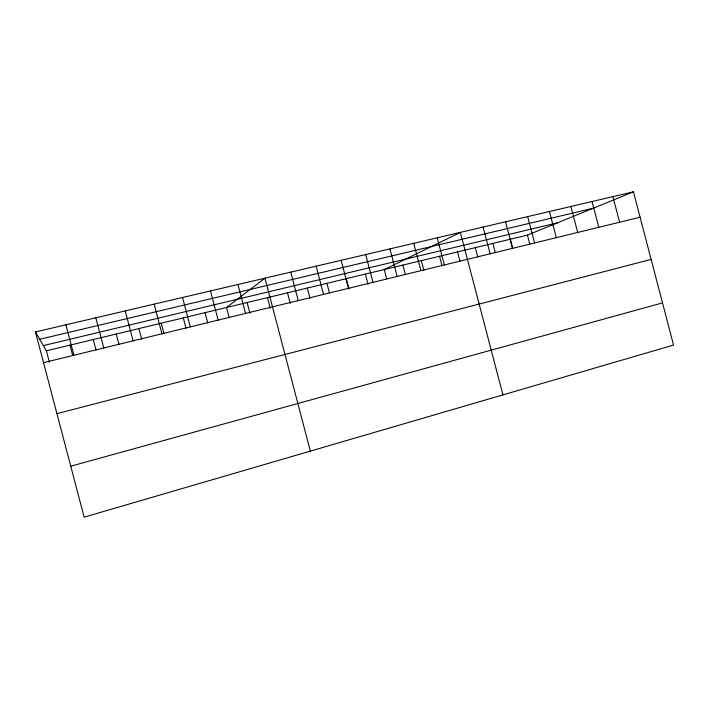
<?xml version="1.0" encoding="UTF-8"?>
<svg xmlns="http://www.w3.org/2000/svg" width="709" height="709" viewBox="0 0 709 709"><rect width="100%" height="100%" fill="white"/><g stroke="black" fill="none" stroke-linecap="round" stroke-linejoin="round"><path stroke-width="1.06" d="M35.45 331.954L46.395 350.822L527.425 235.113L633.447 191.829L673.55 345.061L84.149 517.171L35.45 331.954L633.447 191.829M70.749 466.194L662.507 302.885M56.933 413.657L651.137 259.423M43.524 362.662L640.094 217.238M43.364 345.602L557.584 222.803M39.695 339.283L593.265 208.233M161.235 323.198L163.983 333.664M154.145 304.143L161.936 333.797M138.884 328.568L141.649 339.106M125.245 310.914L133.106 340.825M116.232 334.019L119.015 344.627M95.839 317.809L103.762 347.977M93.269 339.549L96.07 350.228M65.91 324.819L73.913 355.253M69.987 345.141L72.69 355.431M46.395 350.822L49.382 362.21M612.895 196.641L619.595 222.227M592.05 201.533L598.804 227.297M570.905 206.487L577.702 232.446M549.448 211.512L556.29 237.666M527.664 216.617L534.568 242.957M527.425 235.113L529.845 244.339M510.258 239.243L512.687 248.522M505.561 221.793L512.518 248.336M492.888 243.417L495.325 252.75M483.13 227.048L490.141 253.787M475.305 247.645L477.769 257.03M502.947 394.878L460.363 232.392L384.251 269.553L386.662 278.761M457.527 251.925L459.999 261.364M437.24 237.807L444.357 264.953M439.536 256.25L442.017 265.751M421.323 260.637L423.831 270.191M413.764 243.311L420.933 270.661M402.898 265.069L405.415 274.675M389.923 248.894L397.155 276.457M365.711 254.566L372.996 282.342M365.374 274.091L368.068 284.389M346.267 278.69L348.979 289.042M341.118 260.327L348.465 288.324M326.92 283.343L329.384 292.72M316.134 266.185L323.543 294.403M307.343 288.049L310.09 298.533M290.761 272.132L298.223 300.572M287.517 292.817L290.291 303.372M310.356 451.119L264.971 278.176L226.534 307.484L229.229 317.747M267.444 297.647L270.235 308.264M247.122 302.539L249.922 313.218M237.958 284.504L245.544 313.413M210.493 290.938L218.15 320.096M205.061 312.651L207.772 322.985M182.559 297.488L190.287 326.884M183.294 317.889L186.024 328.285"/></g></svg>
